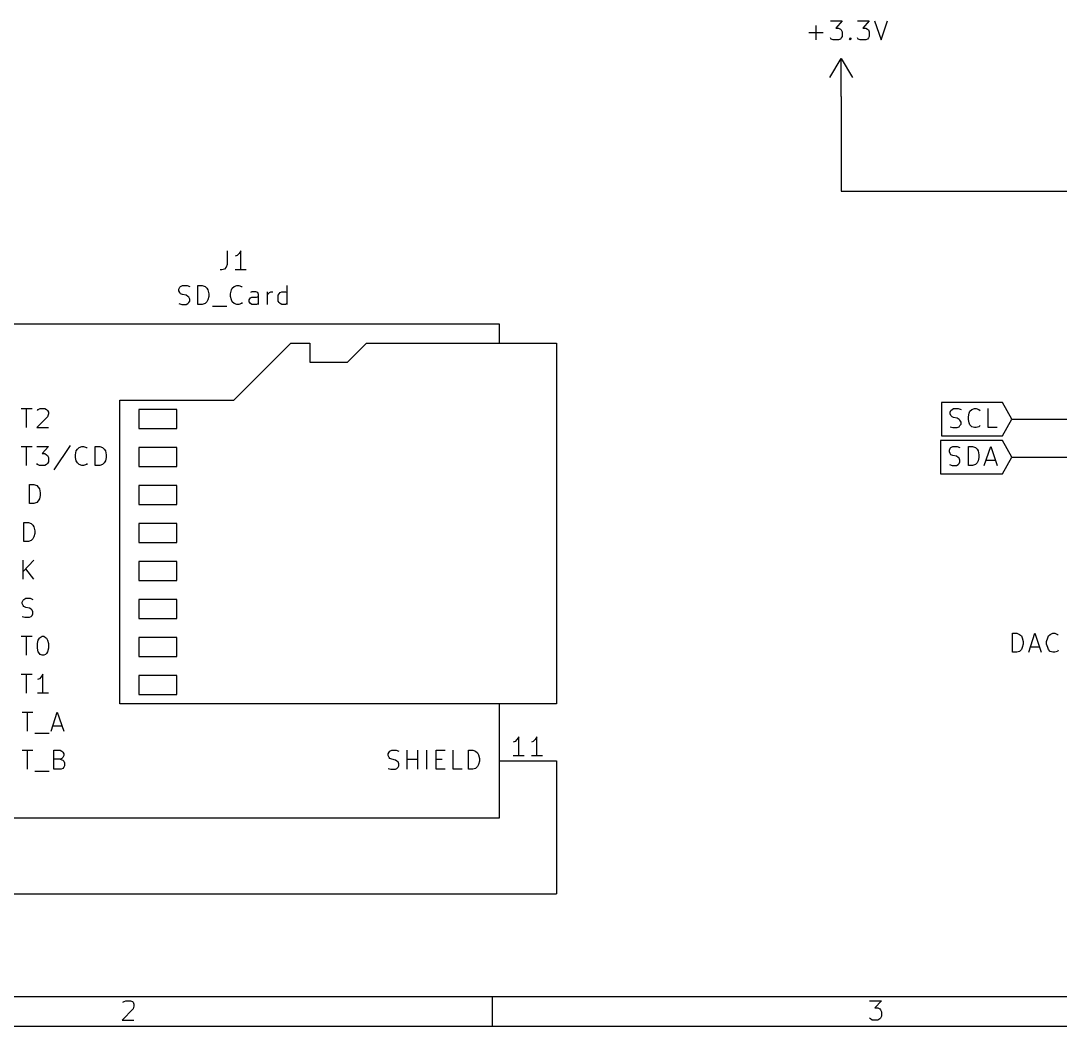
# Model space of a CAD drawing. Extents: x 10 to 410, y -287 to -10.
# Drawn here: x 78.5 to 148, y -287 to -219.7 of the extents above; entities that cross this region are included whole.
import ezdxf

# ---------------------------------------------------------------- set-up
doc = ezdxf.new("R2010")
doc.units = 0
doc.header["$MEASUREMENT"] = 0
for name, color, linetype in [('CYAN2', 4, 'CONTINUOUS'), ('GREEN2', 3, 'CONTINUOUS'), ('LYELLOW', 51, 'CONTINUOUS'), ('RED2', 1, 'CONTINUOUS')]:
    doc.layers.add(name, color=color, linetype=linetype)

msp = doc.modelspace()

# ---------------------------------------------------------------- linework, layer by layer
at = {"layer": 'CYAN2', "linetype": 'CONTINUOUS'}
for p, q in [((132.639, -219.735), (133.426, -219.735)), ((133.426, -219.735), (132.994, -220.218)), ((134.442, -219.735), (135.23, -219.735)), ((135.23, -219.735), (134.798, -220.218)), ((135.585, -219.735), (136.017, -221.005)), ((136.017, -221.005), (136.449, -219.735)), ((131.674, -221.005), (131.674, -220.04)), ((132.994, -220.218), (133.172, -220.218)), ((133.172, -220.218), (133.299, -220.294)), ((133.299, -220.294), (133.35, -220.345)), ((133.35, -220.345), (133.426, -220.472)), ((134.798, -220.218), (135.001, -220.218)), ((135.001, -220.218), (135.103, -220.294)), ((135.103, -220.294), (135.179, -220.345)), ((135.179, -220.345), (135.23, -220.472)), ((131.191, -220.523), (132.156, -220.523)), ((132.69, -220.955), (132.639, -220.878)), ((132.817, -221.005), (132.69, -220.955)), ((133.172, -221.005), (132.817, -221.005)), ((133.299, -220.955), (133.172, -221.005)), ((133.35, -220.878), (133.299, -220.955)), ((133.426, -220.777), (133.35, -220.878)), ((133.426, -220.472), (133.426, -220.777)), ((133.909, -220.955), (133.96, -220.878)), ((133.96, -221.005), (133.909, -220.955)), ((133.96, -220.878), (134.01, -220.955)), ((133.96, -220.878), (133.96, -221.005)), ((134.01, -220.955), (133.96, -221.005)), ((134.493, -220.955), (134.442, -220.878)), ((134.62, -221.005), (134.493, -220.955)), ((135.001, -221.005), (134.62, -221.005)), ((135.103, -220.955), (135.001, -221.005)), ((135.179, -220.878), (135.103, -220.955)), ((135.23, -220.777), (135.179, -220.878)), ((135.23, -220.472), (135.23, -220.777)), ((92.2782, -235.128), (92.2782, -236.042)), ((92.9386, -235.433), (92.8116, -235.483)), ((93.0656, -235.306), (92.9386, -235.433)), ((93.1926, -235.128), (93.0656, -235.306)), ((93.1926, -236.398), (93.1926, -235.128)), ((91.9226, -236.398), (91.7956, -236.398)), ((92.1004, -236.347), (91.9226, -236.398)), ((92.202, -236.22), (92.1004, -236.347)), ((92.2782, -236.042), (92.202, -236.22)), ((93.5482, -236.398), (92.8116, -236.398)), ((89.027, -237.693), (89.1032, -237.566)), ((89.027, -237.795), (89.027, -237.693)), ((89.1032, -237.922), (89.027, -237.795)), ((89.1032, -237.566), (89.154, -237.515)), ((89.154, -237.515), (89.281, -237.439)), ((89.281, -237.439), (89.5858, -237.439)), ((89.5858, -237.439), (89.7636, -237.515)), ((90.297, -238.709), (90.297, -237.439)), ((90.297, -237.439), (90.6018, -237.439)), ((90.6018, -237.439), (90.805, -237.515)), ((90.805, -237.515), (90.9066, -237.617)), ((90.9066, -237.617), (90.9828, -237.744)), ((90.9828, -237.744), (91.0336, -237.998)), ((92.4814, -237.998), (92.5576, -237.744)), ((92.5576, -237.744), (92.6084, -237.617)), ((92.6084, -237.617), (92.7354, -237.515)), ((92.7354, -237.515), (92.9132, -237.439)), ((92.9132, -237.439), (93.0402, -237.439)), ((93.0402, -237.439), (93.218, -237.515)), ((93.218, -237.515), (93.2688, -237.566)), ((96.2914, -238.709), (96.2914, -237.439)), ((89.154, -237.998), (89.1032, -237.922)), ((89.281, -238.049), (89.154, -237.998)), ((89.535, -238.1), (89.281, -238.049)), ((89.6366, -238.176), (89.535, -238.1)), ((89.7128, -238.227), (89.6366, -238.176)), ((89.7636, -238.354), (89.7128, -238.227)), ((89.7128, -238.582), (89.7636, -238.481)), ((89.7636, -238.481), (89.7636, -238.354)), ((90.9066, -238.531), (90.805, -238.658)), ((90.9828, -238.404), (90.9066, -238.531)), ((91.0336, -238.176), (90.9828, -238.404)), ((91.0336, -237.998), (91.0336, -238.176)), ((92.4814, -238.176), (92.4814, -237.998)), ((92.5576, -238.404), (92.4814, -238.176)), ((92.6084, -238.531), (92.5576, -238.404)), ((92.7354, -238.658), (92.6084, -238.531)), ((93.7514, -238.404), (93.8276, -238.277)), ((93.7514, -238.531), (93.7514, -238.404)), ((93.8276, -238.658), (93.7514, -238.531)), ((93.9292, -237.871), (93.8276, -237.922)), ((93.8276, -238.277), (93.9292, -238.227)), ((94.1832, -237.871), (93.9292, -237.871)), ((93.9292, -238.227), (94.234, -238.227)), ((94.3102, -237.922), (94.1832, -237.871)), ((94.234, -238.227), (94.361, -238.176)), ((94.361, -238.049), (94.3102, -237.922)), ((94.361, -238.709), (94.361, -238.049)), ((94.9706, -238.709), (94.9706, -237.871)), ((94.9706, -238.1), (95.0214, -237.998)), ((95.0214, -237.998), (95.0976, -237.922)), ((95.0976, -237.922), (95.1992, -237.871)), ((95.1992, -237.871), (95.3262, -237.871)), ((95.6818, -238.1), (95.758, -237.998)), ((95.6818, -238.481), (95.6818, -238.1)), ((95.758, -238.582), (95.6818, -238.481)), ((95.758, -237.998), (95.8088, -237.922)), ((95.8088, -237.922), (95.9358, -237.871)), ((95.9358, -237.871), (96.1644, -237.871)), ((96.1644, -237.871), (96.2914, -237.922)), ((89.027, -238.658), (89.2302, -238.709)), ((89.2302, -238.709), (89.535, -238.709)), ((89.535, -238.709), (89.6366, -238.658)), ((89.6366, -238.658), (89.7128, -238.582)), ((90.6018, -238.709), (90.297, -238.709)), ((90.805, -238.658), (90.6018, -238.709)), ((91.2876, -238.836), (92.2528, -238.836)), ((92.9132, -238.709), (92.7354, -238.658)), ((93.0402, -238.709), (92.9132, -238.709)), ((93.218, -238.658), (93.0402, -238.709)), ((93.2688, -238.582), (93.218, -238.658)), ((93.9292, -238.709), (93.8276, -238.658)), ((94.234, -238.709), (93.9292, -238.709)), ((94.361, -238.658), (94.234, -238.709)), ((95.8088, -238.658), (95.758, -238.582)), ((95.9358, -238.709), (95.8088, -238.658)), ((96.1644, -238.709), (95.9358, -238.709)), ((96.2914, -238.658), (96.1644, -238.709)), ((78.486, -245.669), (79.2226, -245.669)), ((78.8416, -246.939), (78.8416, -245.669)), ((79.5782, -245.796), (79.629, -245.745)), ((79.629, -245.745), (79.756, -245.669)), ((79.756, -245.669), (80.0608, -245.669)), ((80.0608, -245.669), (80.1878, -245.745)), ((80.1878, -245.745), (80.2386, -245.796)), ((80.2386, -245.796), (80.3148, -245.923)), ((80.3148, -246.024), (80.2386, -246.228)), ((80.3148, -245.923), (80.3148, -246.024)), ((80.2386, -246.228), (79.5274, -246.939)), ((79.5274, -246.939), (80.3148, -246.939)), ((78.486, -248.209), (79.2226, -248.209)), ((78.8416, -249.479), (78.8416, -248.209)), ((79.5274, -248.209), (80.3148, -248.209)), ((80.3148, -248.209), (79.883, -248.691)), ((81.7626, -248.158), (80.6704, -249.784)), ((82.3722, -248.285), (82.55, -248.209)), ((82.55, -248.209), (82.6516, -248.209)), ((82.6516, -248.209), (82.8548, -248.285)), ((83.439, -249.479), (83.439, -248.209)), ((83.439, -248.209), (83.7438, -248.209)), ((83.7438, -248.209), (83.9216, -248.285)), ((79.883, -248.691), (80.0608, -248.691)), ((80.0608, -248.691), (80.1878, -248.768)), ((80.1878, -248.768), (80.2386, -248.818)), ((80.2386, -248.818), (80.3148, -248.945)), ((80.3148, -248.945), (80.3148, -249.25)), ((82.1182, -248.768), (82.169, -248.514)), ((82.1182, -248.945), (82.1182, -248.768)), ((82.169, -249.174), (82.1182, -248.945)), ((82.169, -248.514), (82.2452, -248.387)), ((82.2452, -248.387), (82.3722, -248.285)), ((82.8548, -248.285), (82.9056, -248.336)), ((83.9216, -248.285), (84.0486, -248.387)), ((84.0486, -248.387), (84.1248, -248.514)), ((84.1248, -248.514), (84.1756, -248.768)), ((84.1756, -248.945), (84.1248, -249.174)), ((84.1756, -248.768), (84.1756, -248.945)), ((79.5782, -249.428), (79.5274, -249.352)), ((79.7052, -249.479), (79.5782, -249.428)), ((80.0608, -249.479), (79.7052, -249.479)), ((80.1878, -249.428), (80.0608, -249.479)), ((80.2386, -249.352), (80.1878, -249.428)), ((80.3148, -249.25), (80.2386, -249.352)), ((82.2452, -249.301), (82.169, -249.174)), ((82.3722, -249.428), (82.2452, -249.301)), ((82.55, -249.479), (82.3722, -249.428)), ((82.6516, -249.479), (82.55, -249.479)), ((82.8548, -249.428), (82.6516, -249.479)), ((82.9056, -249.352), (82.8548, -249.428)), ((83.7438, -249.479), (83.439, -249.479)), ((83.9216, -249.428), (83.7438, -249.479)), ((84.0486, -249.301), (83.9216, -249.428)), ((84.1248, -249.174), (84.0486, -249.301)), ((79.0448, -252.019), (79.0448, -250.749)), ((79.0448, -250.749), (79.3242, -250.749)), ((79.3242, -250.749), (79.5274, -250.825)), ((79.5274, -250.825), (79.629, -250.927)), ((79.629, -250.927), (79.7052, -251.054)), ((79.7052, -251.054), (79.756, -251.308)), ((79.7052, -251.714), (79.629, -251.841)), ((79.756, -251.485), (79.7052, -251.714)), ((79.756, -251.308), (79.756, -251.485)), ((79.3242, -252.019), (79.0448, -252.019)), ((79.5274, -251.968), (79.3242, -252.019)), ((79.629, -251.841), (79.5274, -251.968)), ((78.6638, -254.559), (78.6638, -253.289)), ((78.6638, -253.289), (78.9686, -253.289)), ((78.9686, -253.289), (79.1464, -253.365)), ((79.1464, -253.365), (79.2734, -253.467)), ((79.2734, -253.467), (79.3242, -253.594)), ((79.3242, -253.594), (79.4004, -253.848)), ((79.1464, -254.508), (78.9686, -254.559)), ((79.2734, -254.381), (79.1464, -254.508)), ((79.3242, -254.254), (79.2734, -254.381)), ((79.4004, -254.025), (79.3242, -254.254)), ((79.4004, -253.848), (79.4004, -254.025)), ((78.9686, -254.559), (78.6638, -254.559)), ((78.613, -257.099), (78.613, -255.829)), ((79.3242, -255.829), (78.613, -256.565)), ((79.3242, -257.099), (78.7908, -256.388)), ((78.5622, -258.623), (78.613, -258.496)), ((78.5622, -258.724), (78.5622, -258.623)), ((78.613, -258.496), (78.6638, -258.445)), ((78.6638, -258.445), (78.7908, -258.369)), ((78.7908, -258.369), (79.0956, -258.369)), ((79.0956, -258.369), (79.2734, -258.445)), ((78.613, -258.851), (78.5622, -258.724)), ((78.6638, -258.928), (78.613, -258.851)), ((78.7908, -258.978), (78.6638, -258.928)), ((79.0448, -259.029), (78.7908, -258.978)), ((79.1464, -259.105), (79.0448, -259.029)), ((79.2226, -259.156), (79.1464, -259.105)), ((79.2734, -259.283), (79.2226, -259.156)), ((79.2734, -259.41), (79.2734, -259.283)), ((78.5622, -259.588), (78.74, -259.639)), ((78.74, -259.639), (79.0448, -259.639)), ((79.0448, -259.639), (79.1464, -259.588)), ((79.1464, -259.588), (79.2226, -259.512)), ((79.2226, -259.512), (79.2734, -259.41)), ((144.805, -261.976), (144.805, -260.706)), ((144.805, -260.706), (145.11, -260.706)), ((145.11, -260.706), (145.288, -260.782)), ((145.288, -260.782), (145.415, -260.883)), ((145.898, -261.976), (146.304, -260.706)), ((146.304, -260.706), (146.736, -261.976)), ((147.218, -260.883), (147.345, -260.782)), ((147.345, -260.782), (147.523, -260.706)), ((147.523, -260.706), (147.65, -260.706)), ((147.65, -260.706), (147.828, -260.782)), ((147.828, -260.782), (147.879, -260.833)), ((78.486, -260.909), (79.2226, -260.909)), ((78.8416, -262.179), (78.8416, -260.909)), ((79.5782, -261.391), (79.629, -261.163)), ((79.5782, -261.696), (79.5782, -261.391)), ((79.629, -261.163), (79.7052, -261.036)), ((79.7052, -261.036), (79.756, -260.985)), ((79.756, -260.985), (79.883, -260.909)), ((79.883, -260.909), (80.01, -260.909)), ((80.01, -260.909), (80.1116, -260.985)), ((80.1116, -260.985), (80.1878, -261.036)), ((80.1878, -261.036), (80.2386, -261.163)), ((80.2386, -261.163), (80.3148, -261.391)), ((80.3148, -261.391), (80.3148, -261.696)), ((145.415, -260.883), (145.466, -261.01)), ((145.466, -261.01), (145.517, -261.264)), ((145.517, -261.442), (145.466, -261.671)), ((145.517, -261.264), (145.517, -261.442)), ((147.091, -261.264), (147.168, -261.01)), ((147.091, -261.442), (147.091, -261.264)), ((147.168, -261.671), (147.091, -261.442)), ((147.168, -261.01), (147.218, -260.883)), ((79.629, -261.95), (79.5782, -261.696)), ((79.7052, -262.052), (79.629, -261.95)), ((79.756, -262.128), (79.7052, -262.052)), ((79.883, -262.179), (79.756, -262.128)), ((80.01, -262.179), (79.883, -262.179)), ((80.1116, -262.128), (80.01, -262.179)), ((80.1878, -262.052), (80.1116, -262.128)), ((80.2386, -261.95), (80.1878, -262.052)), ((80.3148, -261.696), (80.2386, -261.95)), ((145.11, -261.976), (144.805, -261.976)), ((145.288, -261.925), (145.11, -261.976)), ((145.415, -261.798), (145.288, -261.925)), ((145.466, -261.671), (145.415, -261.798)), ((145.999, -261.62), (146.609, -261.62)), ((147.218, -261.798), (147.168, -261.671)), ((147.345, -261.925), (147.218, -261.798)), ((147.523, -261.976), (147.345, -261.925)), ((147.65, -261.976), (147.523, -261.976)), ((147.828, -261.925), (147.65, -261.976)), ((147.879, -261.849), (147.828, -261.925)), ((78.486, -263.449), (79.2226, -263.449)), ((78.8416, -264.719), (78.8416, -263.449)), ((79.9338, -263.449), (79.8322, -263.627)), ((79.9338, -264.719), (79.9338, -263.449)), ((79.7052, -263.754), (79.5782, -263.804)), ((79.8322, -263.627), (79.7052, -263.754)), ((80.3148, -264.719), (79.5782, -264.719)), ((78.5622, -265.989), (79.2734, -265.989)), ((78.9178, -267.259), (78.9178, -265.989)), ((80.4926, -267.259), (80.899, -265.989)), ((80.899, -265.989), (81.3308, -267.259)), ((80.5942, -266.903), (81.2038, -266.903)), ((79.4004, -267.386), (80.3656, -267.386)), ((78.5622, -268.529), (79.2734, -268.529)), ((78.9178, -269.799), (78.9178, -268.529)), ((80.6704, -269.799), (80.6704, -268.529)), ((80.6704, -268.529), (81.1022, -268.529)), ((81.1022, -269.138), (80.6704, -269.138)), ((81.1022, -268.529), (81.2038, -268.605)), ((81.2038, -269.088), (81.1022, -269.138)), ((81.1022, -269.138), (81.28, -269.189)), ((81.2038, -268.605), (81.28, -268.656)), ((81.28, -269.011), (81.2038, -269.088)), ((81.28, -268.656), (81.3308, -268.783)), ((81.3308, -268.884), (81.28, -269.011)), ((81.3308, -268.783), (81.3308, -268.884)), ((103.048, -268.783), (103.099, -268.656)), ((103.048, -268.884), (103.048, -268.783)), ((103.099, -269.011), (103.048, -268.884)), ((103.099, -268.656), (103.149, -268.605)), ((103.149, -269.088), (103.099, -269.011)), ((103.149, -268.605), (103.276, -268.529)), ((103.276, -269.138), (103.149, -269.088)), ((103.276, -268.529), (103.581, -268.529)), ((103.53, -269.189), (103.276, -269.138)), ((103.581, -268.529), (103.759, -268.605)), ((104.318, -269.799), (104.318, -268.529)), ((104.318, -269.138), (105.029, -269.138)), ((105.029, -269.799), (105.029, -268.529)), ((105.639, -269.799), (105.639, -268.529)), ((106.248, -269.799), (106.248, -268.529)), ((106.248, -268.529), (106.858, -268.529)), ((106.248, -269.138), (106.655, -269.138)), ((107.391, -269.799), (107.391, -268.529)), ((108.407, -269.799), (108.407, -268.529)), ((108.407, -268.529), (108.712, -268.529)), ((108.712, -268.529), (108.89, -268.605)), ((108.89, -268.605), (109.017, -268.707)), ((109.017, -268.707), (109.093, -268.834)), ((109.093, -268.834), (109.144, -269.088)), ((109.144, -269.088), (109.144, -269.265)), ((81.153, -269.799), (80.6704, -269.799)), ((81.28, -269.748), (81.153, -269.799)), ((81.28, -269.189), (81.3308, -269.265)), ((81.3308, -269.672), (81.28, -269.748)), ((81.3308, -269.265), (81.3816, -269.367)), ((81.3816, -269.57), (81.3308, -269.672)), ((81.3816, -269.367), (81.3816, -269.57)), ((103.048, -269.748), (103.226, -269.799)), ((103.226, -269.799), (103.53, -269.799)), ((103.632, -269.265), (103.53, -269.189)), ((103.53, -269.799), (103.632, -269.748)), ((103.708, -269.316), (103.632, -269.265)), ((103.632, -269.748), (103.708, -269.672)), ((103.759, -269.443), (103.708, -269.316)), ((103.708, -269.672), (103.759, -269.57)), ((103.759, -269.57), (103.759, -269.443)), ((106.858, -269.799), (106.248, -269.799)), ((108.001, -269.799), (107.391, -269.799)), ((108.712, -269.799), (108.407, -269.799)), ((108.89, -269.748), (108.712, -269.799)), ((109.017, -269.621), (108.89, -269.748)), ((109.093, -269.494), (109.017, -269.621)), ((109.144, -269.265), (109.093, -269.494)), ((79.4004, -269.926), (80.3656, -269.926))]:
    msp.add_line(p, q, dxfattribs=at)
at = {"layer": 'GREEN2', "linetype": 'CONTINUOUS'}
for p, q in [((133.35, -224.79), (133.35, -231.14)), ((133.35, -231.14), (153.67, -231.14)), ((144.78, -246.38), (167.64, -246.38)), ((144.78, -248.92), (167.64, -248.92)), ((114.3, -269.24), (114.3, -278.13)), ((50.8, -278.13), (114.3, -278.13))]:
    msp.add_line(p, q, dxfattribs=at)
at = {"layer": 'LYELLOW', "linetype": 'CONTINUOUS'}
for p, q in [((92.71, -245.11), (96.52, -241.3)), ((96.52, -241.3), (97.79, -241.3)), ((97.79, -241.3), (97.79, -242.57)), ((100.33, -242.57), (101.6, -241.3)), ((101.6, -241.3), (114.3, -241.3)), ((114.3, -241.3), (114.3, -265.43)), ((97.79, -242.57), (100.33, -242.57)), ((85.09, -265.43), (85.09, -245.11)), ((85.09, -245.11), (92.71, -245.11)), ((114.3, -265.43), (85.09, -265.43))]:
    msp.add_line(p, q, dxfattribs=at)
at = {"layer": 'RED2', "linetype": 'CONTINUOUS'}
for p, q in [((132.588, -223.52), (133.35, -222.25)), ((133.35, -224.79), (133.35, -222.25)), ((133.35, -222.25), (134.112, -223.52)), ((110.49, -240.03), (74.93, -240.03)), ((110.49, -241.3), (110.49, -240.03)), ((92.71, -245.11), (96.52, -241.3)), ((96.52, -241.3), (97.79, -241.3)), ((97.79, -241.3), (97.79, -242.57)), ((100.33, -242.57), (101.6, -241.3)), ((101.6, -241.3), (114.3, -241.3)), ((114.3, -241.3), (114.3, -265.43)), ((97.79, -242.57), (100.33, -242.57)), ((85.09, -265.43), (85.09, -245.11)), ((85.09, -245.11), (92.71, -245.11)), ((144.145, -245.262), (140.056, -245.262)), ((140.056, -245.262), (140.056, -246.38)), ((144.78, -246.38), (144.145, -245.262)), ((86.36, -245.745), (86.36, -247.015)), ((88.9, -245.745), (86.36, -245.745)), ((88.9, -247.015), (88.9, -245.745)), ((140.64, -245.923), (140.691, -245.796)), ((140.64, -246.024), (140.64, -245.923)), ((140.691, -246.151), (140.64, -246.024)), ((140.691, -245.796), (140.767, -245.745)), ((140.767, -246.228), (140.691, -246.151)), ((140.767, -245.745), (140.868, -245.669)), ((140.868, -245.669), (141.173, -245.669)), ((141.173, -245.669), (141.376, -245.745)), ((141.859, -246.228), (141.91, -245.974)), ((141.91, -245.974), (141.961, -245.847)), ((141.961, -245.847), (142.088, -245.745)), ((142.088, -245.745), (142.265, -245.669)), ((142.265, -245.669), (142.392, -245.669)), ((142.392, -245.669), (142.57, -245.745)), ((142.57, -245.745), (142.646, -245.796)), ((143.18, -246.939), (143.18, -245.669)), ((140.056, -246.38), (140.056, -247.498)), ((140.868, -246.278), (140.767, -246.228)), ((141.122, -246.329), (140.868, -246.278)), ((141.249, -246.405), (141.122, -246.329)), ((141.3, -246.456), (141.249, -246.405)), ((141.249, -246.888), (141.3, -246.812)), ((141.376, -246.583), (141.3, -246.456)), ((141.3, -246.812), (141.376, -246.71)), ((141.376, -246.71), (141.376, -246.583)), ((141.859, -246.405), (141.859, -246.228)), ((141.91, -246.634), (141.859, -246.405)), ((141.961, -246.761), (141.91, -246.634)), ((142.088, -246.888), (141.961, -246.761)), ((142.646, -246.812), (142.57, -246.888)), ((144.145, -247.498), (144.78, -246.38)), ((86.36, -247.015), (88.9, -247.015)), ((140.056, -247.498), (144.145, -247.498)), ((140.64, -246.888), (140.818, -246.939)), ((140.818, -246.939), (141.122, -246.939)), ((141.122, -246.939), (141.249, -246.888)), ((142.265, -246.939), (142.088, -246.888)), ((142.392, -246.939), (142.265, -246.939)), ((142.57, -246.888), (142.392, -246.939)), ((143.789, -246.939), (143.18, -246.939)), ((144.145, -247.802), (140.005, -247.802)), ((140.005, -247.802), (140.005, -248.92)), ((140.691, -248.285), (140.818, -248.209)), ((140.818, -248.209), (141.122, -248.209)), ((141.122, -248.209), (141.3, -248.285)), ((141.859, -249.479), (141.859, -248.209)), ((141.859, -248.209), (142.138, -248.209)), ((142.138, -248.209), (142.342, -248.285)), ((142.926, -249.479), (143.358, -248.209)), ((143.358, -248.209), (143.789, -249.479)), ((144.78, -248.92), (144.145, -247.802)), ((86.36, -248.285), (86.36, -249.555)), ((88.9, -248.285), (86.36, -248.285)), ((88.9, -249.555), (88.9, -248.285)), ((140.005, -248.92), (140.005, -250.038)), ((140.589, -248.463), (140.64, -248.336)), ((140.589, -248.564), (140.589, -248.463)), ((140.64, -248.691), (140.589, -248.564)), ((140.64, -248.336), (140.691, -248.285)), ((140.691, -248.768), (140.64, -248.691)), ((140.818, -248.818), (140.691, -248.768)), ((141.072, -248.869), (140.818, -248.818)), ((141.173, -248.945), (141.072, -248.869)), ((141.249, -248.996), (141.173, -248.945)), ((142.342, -248.285), (142.443, -248.387)), ((142.443, -248.387), (142.519, -248.514)), ((142.519, -248.514), (142.57, -248.768)), ((142.57, -248.945), (142.519, -249.174)), ((142.57, -248.768), (142.57, -248.945)), ((144.145, -250.038), (144.78, -248.92)), ((86.36, -249.555), (88.9, -249.555)), ((140.589, -249.428), (140.767, -249.479)), ((140.767, -249.479), (141.072, -249.479)), ((141.072, -249.479), (141.173, -249.428)), ((141.173, -249.428), (141.249, -249.352)), ((141.3, -249.123), (141.249, -248.996)), ((141.249, -249.352), (141.3, -249.25)), ((141.3, -249.25), (141.3, -249.123)), ((142.138, -249.479), (141.859, -249.479)), ((142.342, -249.428), (142.138, -249.479)), ((142.443, -249.301), (142.342, -249.428)), ((142.519, -249.174), (142.443, -249.301)), ((143.053, -249.123), (143.662, -249.123)), ((140.005, -250.038), (144.145, -250.038)), ((86.36, -250.825), (86.36, -252.095)), ((88.9, -250.825), (86.36, -250.825)), ((88.9, -252.095), (88.9, -250.825)), ((86.36, -252.095), (88.9, -252.095)), ((86.36, -253.365), (86.36, -254.635)), ((88.9, -253.365), (86.36, -253.365)), ((88.9, -254.635), (88.9, -253.365)), ((86.36, -254.635), (88.9, -254.635)), ((86.36, -255.905), (86.36, -257.175)), ((88.9, -255.905), (86.36, -255.905)), ((88.9, -257.175), (88.9, -255.905)), ((86.36, -257.175), (88.9, -257.175)), ((86.36, -258.445), (86.36, -259.715)), ((88.9, -258.445), (86.36, -258.445)), ((88.9, -259.715), (88.9, -258.445)), ((86.36, -259.715), (88.9, -259.715)), ((86.36, -260.985), (86.36, -262.255)), ((88.9, -260.985), (86.36, -260.985)), ((88.9, -262.255), (88.9, -260.985)), ((86.36, -262.255), (88.9, -262.255)), ((86.36, -263.525), (86.36, -264.795)), ((88.9, -263.525), (86.36, -263.525)), ((88.9, -264.795), (88.9, -263.525)), ((86.36, -264.795), (88.9, -264.795)), ((114.3, -265.43), (85.09, -265.43)), ((110.49, -273.05), (110.49, -265.43)), ((111.785, -267.64), (111.658, -267.818)), ((111.785, -268.91), (111.785, -267.64)), ((112.979, -267.64), (112.878, -267.818)), ((112.979, -268.91), (112.979, -267.64)), ((111.531, -267.945), (111.404, -267.995)), ((111.658, -267.818), (111.531, -267.945)), ((112.751, -267.945), (112.624, -267.995)), ((112.878, -267.818), (112.751, -267.945)), ((112.141, -268.91), (111.404, -268.91)), ((113.36, -268.91), (112.624, -268.91)), ((110.49, -269.24), (114.3, -269.24)), ((74.93, -273.05), (110.49, -273.05)), ((11.9888, -285.013), (408, -285.013)), ((110.007, -285.013), (110.007, -286.995)), ((85.979, -285.826), (85.2424, -286.588)), ((85.2932, -285.394), (85.3694, -285.344)), ((85.3694, -285.344), (85.4964, -285.293)), ((85.4964, -285.293), (85.8012, -285.293)), ((85.8012, -285.293), (85.9282, -285.344)), ((85.9282, -285.344), (85.979, -285.394)), ((85.979, -285.394), (86.0298, -285.521)), ((86.0298, -285.648), (85.979, -285.826)), ((86.0298, -285.521), (86.0298, -285.648)), ((135.255, -285.293), (136.042, -285.293)), ((136.042, -285.293), (135.611, -285.775)), ((135.611, -285.775), (135.814, -285.775)), ((135.814, -285.775), (135.941, -285.826)), ((135.941, -285.826), (135.992, -285.902)), ((135.306, -286.512), (135.255, -286.461)), ((135.433, -286.588), (135.306, -286.512)), ((135.941, -286.512), (135.814, -286.588)), ((135.992, -286.461), (135.941, -286.512)), ((135.992, -285.902), (136.042, -286.029)), ((136.042, -286.334), (135.992, -286.461)), ((136.042, -286.029), (136.042, -286.334)), ((10.0076, -286.995), (409.981, -286.995)), ((85.2424, -286.588), (86.0298, -286.588)), ((135.814, -286.588), (135.433, -286.588))]:
    msp.add_line(p, q, dxfattribs=at)

doc.saveas('drawing.dxf')
